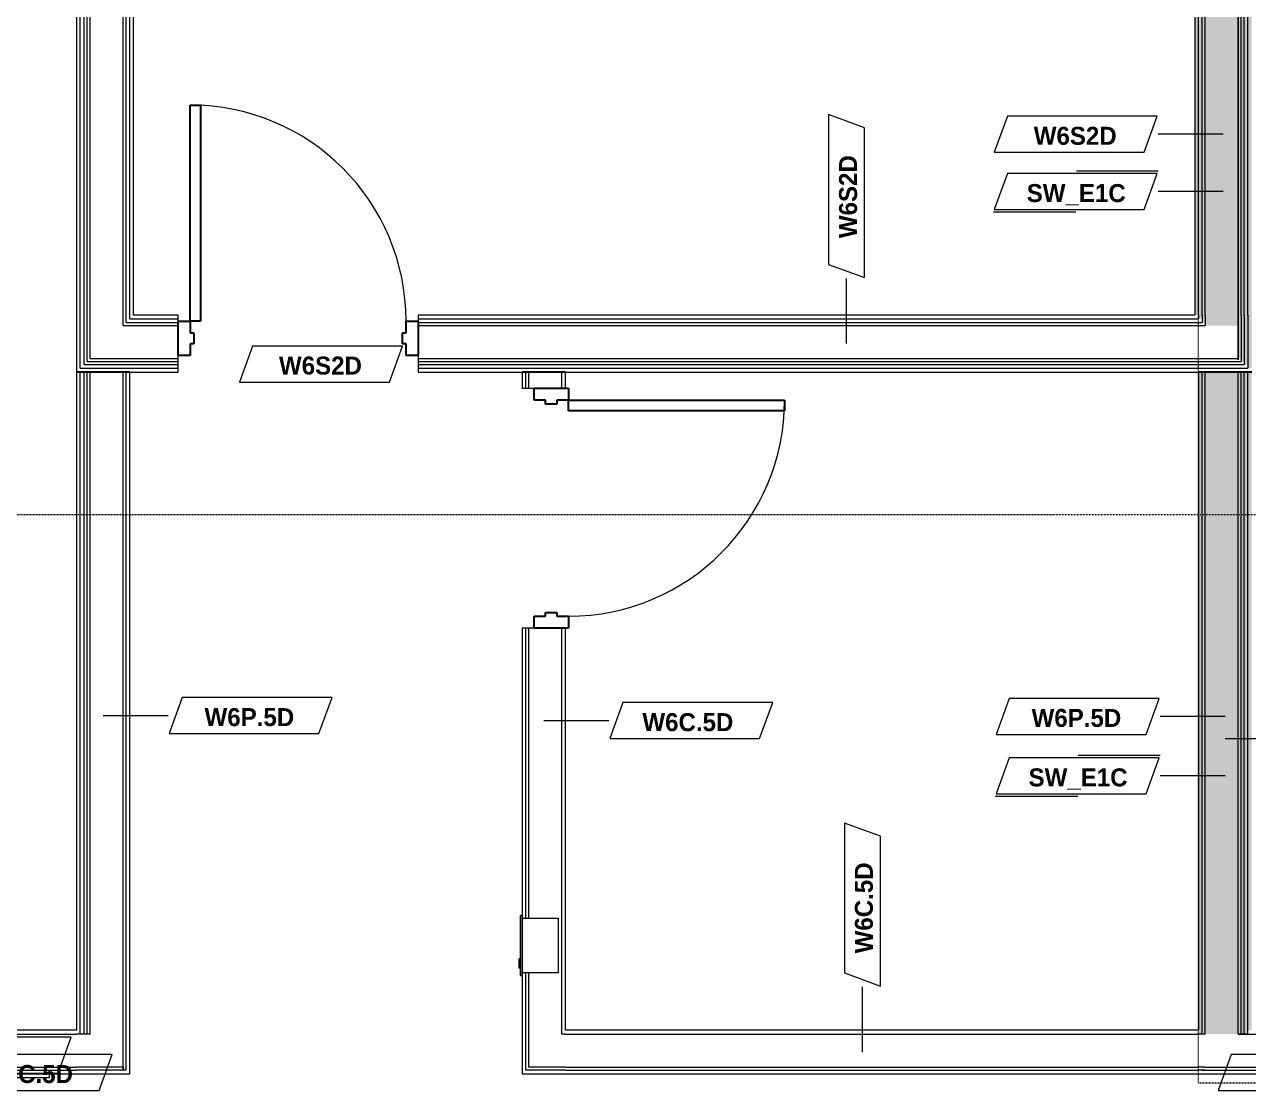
# Model space of a CAD drawing. Header units: inches. Extents: x -4010 to -1814, y 9846 to 12241.
# Drawn here: x -2722.9 to -2518.9, y 11715.3 to 11893 of the extents above; entities that cross this region are included whole.
import ezdxf

# ---------------------------------------------------------------- set-up
doc = ezdxf.new("R2010")
doc.units = ezdxf.units.IN
doc.header["$MEASUREMENT"] = 0
doc.linetypes.add('Aligning Line 1_8_', pattern=[0.25, 0.125, -0.125])
doc.linetypes.add('Dash_2_', pattern=[0.25, 0.125, -0.125])
for name, color, linetype, lineweight in [('0-1', 7, 'Continuous', 5), ('0-2', 7, 'Continuous', 9), ('A-ANNO-DIMS', 211, 'Continuous', 9), ('A-ANNO-DIMS-32', 211, 'Continuous', 9), ('A-DOOR-1', 7, 'Continuous', 9), ('A-DOOR-2', 10, 'Continuous', 30), ('A-DOOR-FRAM-2', 10, 'Continuous', 30), ('A-WALL-2', 250, 'Continuous', 18), ('A-WALL-IDEN', 211, 'Continuous', 9), ('E-FIRE-1', 7, 'Continuous', 9), ('G-ANNO-SYMB-1', 147, 'Aligning Line 1_8_', 9), ('G-ANNO-SYMB-4', 111, 'Dash_2_', 9), ('I-WALL-1', 21, 'Continuous', 18), ('I-WALL-2', 241, 'Continuous', 5), ('I-WALL-3', 7, 'Continuous', 9)]:
    doc.layers.add(name, color=color, linetype=linetype, lineweight=lineweight)
doc.styles.add('Century Gothic', font='ufonts.com_century-gothic.ttf', dxfattribs={"height": 3})
doc.styles.add('Century Gothic_B_1', font='GOTHICB.TTF', dxfattribs={"height": 3})
doc.dimstyles.new('OD_1__HACK_2', dxfattribs={"dimscale": 12, "dimtxt": 3.132505, "dimasz": 0.333333, "dimexe": 0.25, "dimexo": 0.166667, "dimgap": 0.041667, "dimtad": 1, "dimdec": 4, "dimrnd": 0.0625, "dimzin": 3, "dimdsep": 46, "dimlunit": 4, "dimtxsty": 'Century Gothic', "dimblk1": 'OBLIQUE', "dimblk2": 'OBLIQUE', "dimsah": 1, "dimcen": 0.09, "dimdle": 0.25, "dimazin": 0, "dimtfac": 1, "dimtdec": 4, "dimtix": 1, "dimtmove": 0, "dimatfit": 3, "dimfxl": 1, "dimtvp": 1, "dimtfill": 1, "dimfrac": 2, "dimtolj": 1, "dimtzin": 0, "dimarcsym": 2})

# ---------------------------------------------------------------- blocks, each defined once
blk = doc.blocks.new('HOLLOW METAL - COMMON_3-0 x 7-0 - 20min-2191992-UNIT PLANS - 1ST FLOOR')
at = {"layer": 'A-DOOR-1'}
blk.add_arc((18, -4.375), 36, 180, 270, dxfattribs=at)
at = {"layer": 'A-DOOR-2'}
for p, q in [((16.25, -4.375), (18, -4.375)), ((16.25, -40.375), (16.25, -4.375)), ((18, -4.375), (18, -40.375)), ((18, -40.375), (16.25, -40.375))]:
    blk.add_line(p, q, dxfattribs=at)
at = {"layer": 'A-DOOR-FRAM-2'}
for p, q in [((-20, 1.375), (-18, 1.375)), ((-20, -4.375), (-20, 1.375)), ((-18, 1.375), (-18, -0.5625)), ((18, 1.375), (20, 1.375)), ((18, -0.5625), (18, 1.375)), ((20, 1.375), (20, -4.375)), ((-18, -0.5625), (-17.375, -0.5625)), ((-17.375, -0.5625), (-17.375, -2.4375)), ((17.375, -0.5625), (18, -0.5625)), ((17.375, -2.4375), (17.375, -0.5625)), ((-18, -2.4375), (-18, -4.375)), ((-17.375, -2.4375), (-18, -2.4375)), ((18, -2.4375), (17.375, -2.4375)), ((18, -4.375), (18, -2.4375)), ((-18, -4.375), (-20, -4.375)), ((20, -4.375), (18, -4.375))]:
    blk.add_line(p, q, dxfattribs=at)
blk = doc.blocks.new('104416 - Fire Extinguishers - Wall - Class A - Light - 2A-2205461-UNIT PLANS - 1ST FLOOR')
at = {"layer": 'E-FIRE-1'}
for p, q in [((14.41, 4.13), (14.44, 4.13)), ((14.41, 3.88), (14.41, 4.13)), ((14.44, 4.13), (14.84, 4.13)), ((14.44, 3.88), (14.44, 4.13)), ((14.84, 4.13), (15.03, 4.13)), ((14.84, 3.88), (14.84, 4.13)), ((15.03, 4.13), (15.11, 4.13)), ((15.03, 3.88), (15.03, 4.13)), ((15.11, 4.13), (15.24, 4.13)), ((15.11, 3.88), (15.11, 4.13)), ((15.24, 4.13), (15.51, 4.13)), ((15.24, 3.88), (15.24, 4.13)), ((15.51, 4.13), (15.73, 4.13)), ((15.51, 3.88), (15.51, 4.13)), ((15.73, 4.13), (15.87, 4.13)), ((15.73, 3.88), (15.73, 4.13)), ((15.87, 4.13), (15.91, 4.13)), ((15.87, 3.88), (15.87, 4.13)), ((15.91, 4.13), (15.94, 4.13)), ((15.91, 3.88), (15.91, 4.13)), ((15.94, 3.88), (15.94, 4.13)), ((13.19, 3.88), (13.19, 3.62)), ((23.19, 3.88), (13.19, 3.88)), ((13.19, 3.88), (23.19, 3.88)), ((13.19, 3.88), (13.19, 3.62)), ((23.19, 3.62), (13.19, 3.62)), ((13.63, -2.37), (13.63, 3.62)), ((22.75, 3.62), (22.75, -2.37)), ((23.19, 3.62), (23.19, 3.88)), ((23.19, 3.62), (23.19, 3.88)), ((22.75, -2.37), (13.63, -2.37))]:
    blk.add_line(p, q, dxfattribs=at)
blk = doc.blocks.new('CTR - 1st Phase - Common Walls_rvt-1-UNIT PLANS - 1ST FLOOR')
at = {"layer": 'I-WALL-1'}
blk.add_hatch(color=256, dxfattribs=at).paths.add_polyline_path([(-2527.25, 11724.74), (-2526.62, 11724.74), (-2526.62, 11835.07), (-2527.25, 11835.07), (-2527.25, 11725.36)], flags=0)
at = {"layer": 'I-WALL-2'}
for points in [[(-2526.12, 11724.74), (-2526.12, 11835.07), (-2526.62, 11835.07), (-2526.62, 11724.74)], [(-2526.12, 11724.74), (-2520.62, 11724.74), (-2520.62, 11835.07), (-2526.12, 11835.07), (-2526.12, 11725.36)], [(-2520.12, 11724.74), (-2520.12, 11835.07), (-2520.62, 11835.07), (-2520.62, 11724.74)], [(-2519.62, 11724.74), (-2519.62, 11835.07), (-2520.12, 11835.07), (-2520.12, 11724.74)], [(-2519.62, 11724.74), (-2519, 11724.74), (-2519, 11835.07), (-2519.62, 11835.07), (-2519.62, 11725.36)], [(-2519, 11725.36), (-2518.37, 11725.36), (-2518.37, 11835.07), (-2519, 11835.07), (-2519, 11726.32)]]:
    blk.add_hatch(color=256, dxfattribs=at).paths.add_polyline_path(points, flags=0)
at = {"layer": 'A-WALL-2'}
for p, q in [((-2713.62, 11724.74), (-2713.62, 11835.07)), ((-2713, 11724.74), (-2713, 11835.07)), ((-2712.5, 11724.74), (-2712.5, 11835.07)), ((-2712, 11724.74), (-2712, 11835.07)), ((-2706.5, 11719.24), (-2706.5, 11835.07)), ((-2706, 11718.74), (-2706, 11835.07)), ((-2639.37, 11832.36), (-2639.37, 11835.07)), ((-2638.87, 11832.36), (-2638.87, 11835.07)), ((-2633.37, 11832.36), (-2633.37, 11835.07)), ((-2526.62, 11725.36), (-2526.62, 11835.07)), ((-2526.12, 11725.36), (-2526.12, 11835.07)), ((-2520.62, 11725.36), (-2520.62, 11835.07)), ((-2520.12, 11725.36), (-2520.12, 11835.07)), ((-2519.62, 11725.36), (-2519.62, 11835.07)), ((-2519, 11725.36), (-2519, 11835.07)), ((-2639.37, 11744.05), (-2639.37, 11792.36)), ((-2638.87, 11744.05), (-2638.87, 11792.36)), ((-2633.37, 11724.74), (-2633.37, 11792.36)), ((-2639.37, 11718.74), (-2639.37, 11734.93)), ((-2638.87, 11719.24), (-2638.87, 11734.93)), ((-2731.11, 11724.74), (-2714.25, 11724.74)), ((-2713.62, 11724.74), (-2714.25, 11724.74)), ((-2713, 11724.74), (-2713.62, 11724.74)), ((-2712.5, 11724.74), (-2713, 11724.74)), ((-2712, 11724.74), (-2712.5, 11724.74)), ((-2632.75, 11724.74), (-2633.37, 11724.74)), ((-2632.75, 11724.74), (-2527.25, 11724.74)), ((-2526.62, 11724.74), (-2527.25, 11724.74)), ((-2526.62, 11724.74), (-2526.62, 11725.36)), ((-2526.12, 11724.74), (-2526.62, 11724.74)), ((-2526.12, 11724.74), (-2526.12, 11725.36)), ((-2520.62, 11724.74), (-2520.62, 11725.36)), ((-2520.12, 11724.74), (-2520.62, 11724.74)), ((-2520.62, 11724.74), (-2520.12, 11724.74)), ((-2520.12, 11724.74), (-2520.12, 11725.36)), ((-2519.62, 11724.74), (-2520.12, 11724.74)), ((-2520.12, 11724.74), (-2519.62, 11724.74)), ((-2519.62, 11724.74), (-2519.62, 11725.36)), ((-2519, 11724.74), (-2519.62, 11724.74)), ((-2519.62, 11724.74), (-2519, 11724.74)), ((-2519, 11724.74), (-2519, 11725.36)), ((-2519, 11724.74), (-2503.57, 11724.74)), ((-2731.11, 11719.24), (-2714.25, 11719.24)), ((-2731.11, 11718.74), (-2714.25, 11718.74)), ((-2712, 11719.24), (-2714.25, 11719.24)), ((-2706.5, 11718.74), (-2714.25, 11718.74)), ((-2706.5, 11719.24), (-2712, 11719.24)), ((-2706.5, 11718.74), (-2706.5, 11719.24)), ((-2706.5, 11719.24), (-2706.5, 11718.74)), ((-2706, 11718.74), (-2706.5, 11718.74)), ((-2638.87, 11718.74), (-2639.37, 11718.74)), ((-2633.37, 11719.24), (-2638.87, 11719.24)), ((-2632.75, 11718.74), (-2638.87, 11718.74)), ((-2632.75, 11719.24), (-2633.37, 11719.24)), ((-2632.75, 11719.24), (-2527.25, 11719.24)), ((-2632.75, 11718.74), (-2527.25, 11718.74)), ((-2526.12, 11719.24), (-2527.25, 11719.24)), ((-2526.62, 11718.74), (-2527.25, 11718.74)), ((-2526.12, 11718.74), (-2526.62, 11718.74)), ((-2526.62, 11718.74), (-2526.12, 11718.74)), ((-2526.12, 11719.24), (-2501.3, 11719.24)), ((-2526.12, 11718.74), (-2501.09, 11718.74))]:
    blk.add_line(p, q, dxfattribs=at)
at = {"layer": 'I-WALL-3'}
for p, q in [((-2714.25, 11835.07), (-2714.25, 11725.36)), ((-2705.37, 11835.07), (-2714.25, 11835.07)), ((-2705.37, 11718.11), (-2705.37, 11835.07)), ((-2640, 11835.07), (-2640, 11832.36)), ((-2632.75, 11835.07), (-2640, 11835.07)), ((-2632.75, 11832.36), (-2632.75, 11835.07)), ((-2527.25, 11835.07), (-2527.25, 11725.36)), ((-2518.37, 11835.07), (-2527.25, 11835.07)), ((-2640, 11832.36), (-2638, 11832.36)), ((-2640, 11792.36), (-2640, 11744.49)), ((-2638, 11792.36), (-2640, 11792.36)), ((-2632.75, 11725.36), (-2632.75, 11792.36)), ((-2640, 11734.49), (-2640, 11718.11)), ((-2714.25, 11725.36), (-2731.11, 11725.36)), ((-2527.25, 11725.36), (-2632.75, 11725.36)), ((-2718.77, 11718.11), (-2738.36, 11718.11)), ((-2738.36, 11717.49), (-2718.77, 11717.49)), ((-2731.11, 11718.11), (-2714.25, 11718.11)), ((-2718.77, 11717.49), (-2718.77, 11718.11)), ((-2714.25, 11718.11), (-2706, 11718.11)), ((-2706, 11718.11), (-2705.37, 11718.11)), ((-2640, 11718.11), (-2639.37, 11718.11)), ((-2639.37, 11718.11), (-2632.75, 11718.11)), ((-2632.75, 11718.11), (-2527.25, 11718.11)), ((-2527.25, 11718.11), (-2526.62, 11718.11)), ((-2526.62, 11718.11), (-2500.83, 11718.11))]:
    blk.add_line(p, q, dxfattribs=at)
at = {"layer": '0-2', "rotation": 89.99999999999955}
for name, p in [('HOLLOW METAL - COMMON_3-0 x 7-0 - 20min-2191992-UNIT PLANS - 1ST FLOOR', (-2636.62, 11812.36)), ('104416 - Fire Extinguishers - Wall - Class A - Light - 2A-2205461-UNIT PLANS - 1ST FLOOR', (-2636.37, 11721.3))]:
    blk.add_blockref(name, p, dxfattribs=at)
blk = doc.blocks.new('HOLLOW METAL - STAIR DOOR 3-0 x 7-0-2638728-UNIT PLANS - 1ST FLOOR')
at = {"layer": 'A-DOOR-1'}
blk.add_arc((18, -4), 36, 180, 270, dxfattribs=at)
at = {"layer": 'A-DOOR-2'}
for p, q in [((16.25, -4), (18, -4)), ((16.25, -40), (16.25, -4)), ((18, -4), (18, -40)), ((18, -40), (16.25, -40))]:
    blk.add_line(p, q, dxfattribs=at)
at = {"layer": 'A-DOOR-FRAM-2'}
for p, q in [((-20, 1.75), (-18, 1.75)), ((-20, -4), (-20, 1.75)), ((-18, 1.75), (-18, -0.1875)), ((18, 1.75), (20, 1.75)), ((18, -0.1875), (18, 1.75)), ((20, 1.75), (20, -4)), ((-18, -0.1875), (-17.375, -0.1875)), ((-17.375, -0.1875), (-17.375, -2.0625)), ((17.375, -0.1875), (18, -0.1875)), ((17.375, -2.0625), (17.375, -0.1875)), ((-18, -4), (-20, -4)), ((-18, -2.0625), (-18, -4)), ((-17.375, -2.0625), (-18, -2.0625)), ((18, -2.0625), (17.375, -2.0625)), ((18, -4), (18, -2.0625)), ((20, -4), (18, -4))]:
    blk.add_line(p, q, dxfattribs=at)
blk = doc.blocks.new('CTR - 1st Phase -Stairs _ Elevators_rvt-1-UNIT PLANS - 1ST FLOOR')
at = {"layer": 'I-WALL-1'}
h = blk.add_hatch(color=256, dxfattribs=at)
h.paths.add_polyline_path([(-2527.25, 11844.56), (-2527.25, 11908.19), (-2527.87, 11908.19), (-2527.87, 11844.56)], flags=0)
h.paths.add_polyline_path([(-2527.25, 11913.69), (-2527.25, 12081.69), (-2527.87, 12081.69), (-2527.87, 11913.69)], flags=0)
at = {"layer": 'I-WALL-2'}
h = blk.add_hatch(color=256, dxfattribs=at)
h.paths.add_polyline_path([(-2526.62, 11843.94), (-2526.62, 11908.19), (-2527.25, 11908.19), (-2527.25, 11843.94)], flags=0)
h.paths.add_polyline_path([(-2526.62, 11913.69), (-2526.62, 12081.69), (-2527.25, 12081.69), (-2527.25, 11913.69)], flags=0)
h = blk.add_hatch(color=256, dxfattribs=at)
h.paths.add_polyline_path([(-2526.12, 11843.31), (-2526.12, 11908.19), (-2526.62, 11908.19), (-2526.62, 11843.31)], flags=0)
h.paths.add_polyline_path([(-2526.12, 11913.69), (-2526.12, 12081.69), (-2526.62, 12081.69), (-2526.62, 11913.69)], flags=0)
for points in [[(-2520.62, 11842.81), (-2520.62, 12081.69), (-2526.12, 12081.69), (-2526.12, 11842.81), (-2525.5, 11842.81)], [(-2520.12, 11837.31), (-2520.12, 12081.69), (-2520.62, 12081.69), (-2520.62, 11837.31)], [(-2520.12, 11836.81), (-2519.62, 11836.81), (-2519.62, 12081.69), (-2520.12, 12081.69), (-2520.12, 11837.31)], [(-2519.62, 11836.31), (-2519, 11836.31), (-2519, 12081.69), (-2519.62, 12081.69), (-2519.62, 11836.81)], [(-2519, 11835.69), (-2518.37, 11835.69), (-2518.37, 12081.69), (-2519, 12081.69), (-2519, 11836.31)]]:
    blk.add_hatch(color=256, dxfattribs=at).paths.add_polyline_path(points, flags=0)
at = {"layer": 'A-WALL-2'}
for p, q in [((-2713.62, 11844.56), (-2713.62, 12081.69)), ((-2713, 11844.56), (-2713, 12081.69)), ((-2712.5, 11844.56), (-2712.5, 12081.69)), ((-2712, 11844.56), (-2712, 12081.69)), ((-2706.5, 11844.56), (-2706.5, 12081.69)), ((-2706, 11844.56), (-2706, 12081.69)), ((-2705.37, 11844.56), (-2705.37, 12081.69)), ((-2520.62, 11844.56), (-2520.62, 12081.69)), ((-2520.12, 11844.56), (-2520.12, 12081.69)), ((-2519.62, 11844.56), (-2519.62, 12081.69)), ((-2519, 11844.56), (-2519, 12081.69)), ((-2527.25, 11844.56), (-2527.25, 11908.19)), ((-2526.62, 11844.56), (-2526.62, 11908.19)), ((-2526.12, 11844.56), (-2526.12, 11908.19)), ((-2713.62, 11836.31), (-2713.62, 11844.56)), ((-2713, 11836.81), (-2713, 11844.56)), ((-2712.5, 11837.31), (-2712.5, 11844.56)), ((-2712, 11842.81), (-2712, 11844.56)), ((-2706.5, 11843.31), (-2706.5, 11844.56)), ((-2706.5, 11842.81), (-2706.5, 11843.31)), ((-2706, 11843.94), (-2706, 11844.56)), ((-2706, 11843.31), (-2706, 11843.94)), ((-2706, 11843.31), (-2697.32, 11843.31)), ((-2705.37, 11843.94), (-2705.37, 11844.56)), ((-2705.37, 11843.94), (-2697.32, 11843.94)), ((-2657.32, 11843.94), (-2632.75, 11843.94)), ((-2657.32, 11843.31), (-2632.75, 11843.31)), ((-2632.75, 11843.94), (-2527.25, 11843.94)), ((-2632.75, 11843.31), (-2526.62, 11843.31)), ((-2527.25, 11844.56), (-2527.25, 11843.94)), ((-2526.62, 11844.56), (-2526.62, 11843.94)), ((-2526.62, 11843.94), (-2526.62, 11843.31)), ((-2526.12, 11844.56), (-2526.12, 11843.31)), ((-2526.12, 11843.31), (-2526.12, 11842.81)), ((-2520.62, 11844.56), (-2520.62, 11842.81)), ((-2520.12, 11844.56), (-2520.12, 11837.31)), ((-2519.62, 11844.56), (-2519.62, 11836.81)), ((-2519, 11844.56), (-2519, 11836.31)), ((-2712, 11837.31), (-2712, 11842.81)), ((-2706.5, 11842.81), (-2697.32, 11842.81)), ((-2657.32, 11842.81), (-2632.75, 11842.81)), ((-2632.75, 11842.81), (-2526.12, 11842.81)), ((-2520.62, 11842.81), (-2520.62, 11837.31)), ((-2712.5, 11836.81), (-2712.5, 11837.31)), ((-2712, 11837.31), (-2697.32, 11837.31)), ((-2657.32, 11837.31), (-2632.75, 11837.31)), ((-2632.75, 11837.31), (-2520.62, 11837.31)), ((-2520.12, 11837.31), (-2520.12, 11836.81)), ((-2713.62, 11835.69), (-2713.62, 11836.31)), ((-2713.62, 11835.69), (-2697.32, 11835.69)), ((-2713, 11836.31), (-2713, 11836.81)), ((-2713, 11836.31), (-2697.32, 11836.31)), ((-2712.5, 11836.81), (-2697.32, 11836.81)), ((-2657.32, 11836.81), (-2632.75, 11836.81)), ((-2657.32, 11836.31), (-2632.75, 11836.31)), ((-2657.32, 11835.69), (-2632.75, 11835.69)), ((-2632.75, 11836.81), (-2520.12, 11836.81)), ((-2632.75, 11836.31), (-2519.62, 11836.31)), ((-2632.75, 11835.69), (-2519, 11835.69)), ((-2519.62, 11836.81), (-2519.62, 11836.31)), ((-2519, 11836.31), (-2519, 11835.69))]:
    blk.add_line(p, q, dxfattribs=at)
at = {"layer": 'G-ANNO-SYMB-1'}
blk.add_line((-2495.61, 11811.24), (-2733.74, 11811.24), dxfattribs=at)
at = {"layer": 'I-WALL-3'}
for p, q in [((-2714.25, 12081.69), (-2714.25, 11844.56)), ((-2704.75, 11844.56), (-2704.75, 12081.69)), ((-2527.87, 11907.56), (-2527.87, 11844.56)), ((-2714.25, 11844.56), (-2714.25, 11835.69)), ((-2697.32, 11844.56), (-2704.75, 11844.56)), ((-2697.32, 11843.56), (-2697.32, 11844.56)), ((-2632.75, 11844.56), (-2657.32, 11844.56)), ((-2657.32, 11844.56), (-2657.32, 11843.56)), ((-2527.87, 11844.56), (-2632.75, 11844.56)), ((-2697.32, 11835.06), (-2697.32, 11837.81)), ((-2657.32, 11837.81), (-2657.32, 11835.06)), ((-2714.25, 11835.69), (-2714.25, 11835.06)), ((-2714.25, 11835.06), (-2697.32, 11835.06)), ((-2657.32, 11835.06), (-2632.75, 11835.06)), ((-2632.75, 11835.06), (-2518.37, 11835.06))]:
    blk.add_line(p, q, dxfattribs=at)
at = {"layer": '0-2', "rotation": 180}
blk.add_blockref('HOLLOW METAL - STAIR DOOR 3-0 x 7-0-2638728-UNIT PLANS - 1ST FLOOR', (-2677.32, 11839.56), dxfattribs=at)
blk = doc.blocks.new('DIMBLOCK172-UNIT PLANS - 1ST FLOOR')
at = {"layer": 'A-ANNO-DIMS-32'}
for p, q in [((-2520.62, 11837.07), (-2520.62, 11948.32)), ((-2435.75, 11935.64), (-2435.75, 11948.32)), ((-2523.62, 11945.32), (-2432.75, 11945.32)), ((-2520.62, 11945.32), (-2520.62, 11837.07)), ((-2435.75, 11945.32), (-2435.75, 11935.64))]:
    blk.add_line(p, q, dxfattribs=at)
at = {"layer": 'A-ANNO-DIMS-32', "lineweight": 50}
for p, q in [((-2520.62, 11945.32), (-2518.62, 11947.32)), ((-2435.75, 11945.32), (-2433.75, 11947.32)), ((-2520.62, 11945.32), (-2522.62, 11943.32)), ((-2435.75, 11945.32), (-2437.75, 11943.32))]:
    blk.add_line(p, q, dxfattribs=at)
at = {"layer": 'A-ANNO-DIMS-32', "color": 0, "insert": (-2487.26, 11949.66), "char_height": 3, "width": 21.7784, "attachment_point": 1, "line_spacing_factor": 0.984502, "style": 'Century Gothic', "bg_fill": 3, "box_fill_scale": 1.25, "bg_fill_color": 256, "bg_fill_true_color": 13158600, "bg_fill_transparency": 0}
blk.add_mtext('7\' - 0 7/8"', dxfattribs=at)
blk = doc.blocks.new('_Oblique')
at = {"color": 0, "linetype": 'ByBlock', "lineweight": -2}
blk.add_line((-0.5, -0.5), (0.5, 0.5), dxfattribs=at)
blk = doc.blocks.new('Wall Tag - Shear Wall-3956451-UNIT PLANS - 1ST FLOOR')
at = {"layer": 'A-WALL-IDEN'}
for p, q in [((-0.3561, 0.0937), (-0.4244, -0.0937)), ((0.4244, 0.0937), (-0.3561, 0.0937)), ((0.4291, 0.1068), (0.0033, 0.1068)), ((0.3561, -0.0937), (0.4244, 0.0937)), ((0, -0.1068), (-0.4291, -0.1068)), ((-0.4244, -0.0937), (0.3561, -0.0937))]:
    blk.add_line(p, q, dxfattribs=at)
blk = doc.blocks.new('Wall Tag - Arch Wall-3956453-UNIT PLANS - 1ST FLOOR')
at = {"layer": 'A-WALL-IDEN'}
for p, q in [((-0.3561, 0.0937), (-0.4244, -0.0937)), ((0.4244, 0.0937), (-0.3561, 0.0937)), ((0.3561, -0.0937), (0.4244, 0.0937)), ((-0.4244, -0.0937), (0.3561, -0.0937))]:
    blk.add_line(p, q, dxfattribs=at)

msp = doc.modelspace()

# ---------------------------------------------------------------- linework, layer by layer
at = {"layer": 'A-WALL-IDEN'}
for p, q in [((-2585.90973, 11839.8144), (-2585.90973, 11850.65755)), ((-2709.81124, 11777.80388), (-2698.96808, 11777.80388)), ((-2636.37374, 11776.96532), (-2625.53058, 11776.96532)), ((-2522.81124, 11777.67179), (-2533.65439, 11777.67179)), ((-2522.81124, 11774.00089), (-2511.96808, 11774.00089)), ((-2522.81124, 11767.76143), (-2533.65439, 11767.76143)), ((-2583.27391, 11721.7394), (-2583.27391, 11732.58255))]:
    msp.add_line(p, q, dxfattribs=at)
at = {"layer": 'G-ANNO-SYMB-4'}
for p, q in [((-2527.24874, 11716.5519), (-2527.24874, 12114.21085)), ((-2509.07492, 11716.5519), (-2527.24874, 11716.5519))]:
    msp.add_line(p, q, dxfattribs=at)

# ---------------------------------------------------------------- block references
at = {"layer": '0-1'}
for name in ['CTR - 1st Phase - Common Walls_rvt-1-UNIT PLANS - 1ST FLOOR', 'CTR - 1st Phase -Stairs _ Elevators_rvt-1-UNIT PLANS - 1ST FLOOR']:
    msp.add_blockref(name, (0, 0), dxfattribs=at)
at = {"layer": 'A-WALL-IDEN', "xscale": 31.99999999999999, "yscale": 31.99999999999999, "zscale": 31.99999999999999, "rotation": 89.99999999999991}
for p in [(-2585.90973, 11864.38926), (-2583.27391, 11746.31426)]:
    msp.add_blockref('Wall Tag - Arch Wall-3956453-UNIT PLANS - 1ST FLOOR', p, dxfattribs=at)
at = {"layer": 'A-WALL-IDEN', "xscale": 31.99999999999999, "yscale": 31.99999999999999, "zscale": 31.99999999999999}
for name, p in [('Wall Tag - Arch Wall-3956453-UNIT PLANS - 1ST FLOOR', (-2547.6986, 11874.68625)), ('Wall Tag - Shear Wall-3956451-UNIT PLANS - 1ST FLOOR', (-2547.6986, 11865.14058)), ('Wall Tag - Arch Wall-3956453-UNIT PLANS - 1ST FLOOR', (-2673.49874, 11836.39638)), ('Wall Tag - Arch Wall-3956453-UNIT PLANS - 1ST FLOOR', (-2685.23638, 11777.80388)), ('Wall Tag - Arch Wall-3956453-UNIT PLANS - 1ST FLOOR', (-2611.79888, 11776.96532)), ('Wall Tag - Arch Wall-3956453-UNIT PLANS - 1ST FLOOR', (-2547.3861, 11777.67179)), ('Wall Tag - Shear Wall-3956451-UNIT PLANS - 1ST FLOOR', (-2547.3861, 11767.76143)), ('Wall Tag - Arch Wall-3956453-UNIT PLANS - 1ST FLOOR', (-2728.72072, 11721.21991)), ('Wall Tag - Arch Wall-3956453-UNIT PLANS - 1ST FLOOR', (-2721.86749, 11718.32138)), ('Wall Tag - Arch Wall-3956453-UNIT PLANS - 1ST FLOOR', (-2510.41472, 11718.32138))]:
    msp.add_blockref(name, p, dxfattribs=at)

# ---------------------------------------------------------------- texts
at = {"layer": 'A-WALL-IDEN', "char_height": 3, "attachment_point": 1, "style": 'Century Gothic_B_1'}
for s, insert, width in [('W6S2D', (-2554.70664, 11875.93378), 16.867), ('SW_E1C', (-2555.8783, 11866.38811), 19.695), ('W6S2D', (-2680.50678, 11837.64391), 16.867), ('W6P.5D', (-2692.91214, 11779.05142), 18.483), ('W6C.5D', (-2619.93448, 11778.21285), 19.594), ('W6P.5D', (-2555.06186, 11778.91932), 18.483), ('SW_E1C', (-2555.5658, 11769.00896), 19.695), ('W6C.5D', (-2730.00309, 11719.56891), 19.594)]:
    msp.add_mtext(s, dxfattribs=dict(at, insert=insert, width=width))
at = {"layer": 'A-WALL-IDEN', "char_height": 3, "attachment_point": 1, "rotation": 90, "style": 'Century Gothic_B_1'}
for s, insert, width in [('W6S2D', (-2587.15727, 11857.38121), 16.867), ('W6C.5D', (-2584.52144, 11738.17865), 19.594)]:
    msp.add_mtext(s, dxfattribs=dict(at, insert=insert, width=width))

# ---------------------------------------------------------------- next in the draw order: dimensions: what is measured, and where the dimension line sits
at = {"layer": 'A-ANNO-DIMS'}
dim = msp.add_linear_dim(base=(-2435.74874, 11945.31894), p1=(-2520.62374, 11835.06518), p2=(-2435.74874, 11933.63831), dimstyle='OD_1__HACK_2', override={"dimpost": '<>', "dimfxl": 130.078542}, dxfattribs=at)
dim.commit()
dim.dimension.update_dxf_attribs({"geometry": 'DIMBLOCK172-UNIT PLANS - 1ST FLOOR', "text_midpoint": (-2478.18624, 11947.56061)})

# ---------------------------------------------------------------- next in the draw order: linework, layer by layer
at = {"layer": 'A-WALL-IDEN'}
for p, q in [((-2523.12374, 11874.68625), (-2533.96689, 11874.68625)), ((-2523.12374, 11865.14058), (-2533.96689, 11865.14058))]:
    msp.add_line(p, q, dxfattribs=at)

doc.saveas('drawing.dxf')
